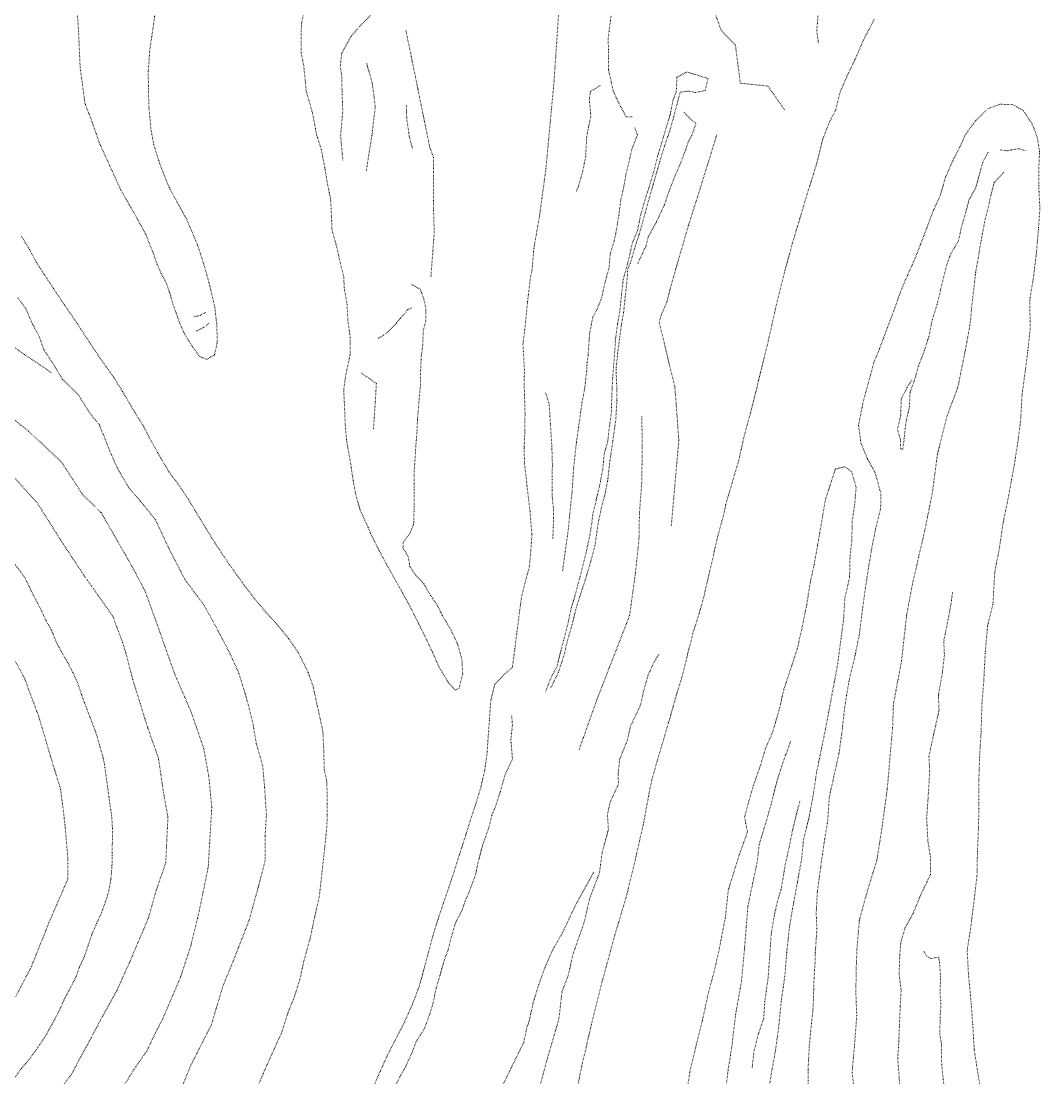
# Model space of a CAD drawing. Extents: x 682410 to 689460, y 7661803 to 7669124.
# Drawn here: x 686586.2 to 686844.9, y 7666002.2 to 7666270.4 of the extents above; entities that cross this region are included whole.
import ezdxf

# ---------------------------------------------------------------- set-up
doc = ezdxf.new("R2010")
doc.units = 0
doc.header["$MEASUREMENT"] = 0
doc.linetypes.add('DOT', pattern=[0.25, 0, -0.25])
doc.layers.add('02 TOE_Line', color=1, linetype='DOT', lineweight=20)

msp = doc.modelspace()

# ---------------------------------------------------------------- linework, layer by layer
at = {"layer": '02 TOE_Line'}
for points in [[(686780.06, 7666247.95, 4077.57), (686775.89, 7666253.92, 4075.38), (686768.87, 7666254.65, 4073.05), (686767.62, 7666264.33, 4071.36), (686764.02, 7666268.07, 4071.24), (686762.52, 7666272.09, 4071.34), (686762.1, 7666276.35, 4071.45), (686761.94, 7666280.61, 4071.32), (686762.64, 7666283.06, 4071.3), (686763.97, 7666284.56, 4071.78), (686764.23, 7666288.93, 4072.16), (686764.81, 7666291.82, 4072.68), (686767.54, 7666293.91, 4073.37), (686769.18, 7666297.41, 4073.77), (686768.41, 7666301.52, 4073.86), (686768.02, 7666305.8, 4074.31), (686767.67, 7666310.49, 4074.89), (686767.38, 7666314.4, 4075.3), (686767.13, 7666316.22, 4075.75), (686769.5, 7666323.94, 4076.5), (686769.33, 7666330.06, 4077.39)], [(686809.82, 7666307.23, 4084.88), (686805.44, 7666307.46, 4084.93), (686801.97, 7666307.44, 4084.79), (686798.85, 7666307.26, 4084.97), (686794.86, 7666307.1, 4084.97), (686793.05, 7666305.98, 4085.06), (686789.86, 7666304.79, 4085.01), (686787.33, 7666303.26, 4084.97), (686785.39, 7666302.83, 4085.1), (686785.15, 7666300.8, 4085.2), (686786.66, 7666297.33, 4085.21), (686786.45, 7666293.84, 4085.27), (686787.09, 7666290.79, 4085.23), (686788.75, 7666285.14, 4085.47), (686788.68, 7666274.8, 4085.5), (686788.58, 7666271.24, 4085.48), (686788.26, 7666268.05, 4085.71), (686788.72, 7666264.8, 4085.65)], [(686658.69, 7666275.87, 4030.21), (686657.49, 7666270.13, 4030.38), (686657.38, 7666268.46, 4030.19), (686657.3, 7666262.48, 4030.57), (686657.98, 7666259.13, 4030.46), (686658.3, 7666256, 4030.47), (686658.62, 7666252.61, 4030.26), (686660.25, 7666246.99, 4030.37), (686661.23, 7666241.58, 4030.35), (686662.46, 7666237.81, 4030.57), (686663.36, 7666233.13, 4030.86), (686664.03, 7666229.01, 4030.68), (686664.81, 7666225.34, 4030.96), (686665.06, 7666220.55, 4031.29), (686665.14, 7666217.52, 4031.45), (686666.22, 7666213.66, 4031.68), (686667.32, 7666208.9, 4031.93), (686668.18, 7666205.33, 4032.11), (686668.26, 7666202.75, 4032.28), (686668.99, 7666198.48, 4032.56), (686669.2, 7666194.35, 4032.94), (686669.82, 7666190.1, 4033.47), (686669.79, 7666185.83, 4033.84), (686668.62, 7666180.35, 4034.36), (686668.14, 7666176.7, 4034.78), (686668.36, 7666172.53, 4035.21), (686668.52, 7666168.09, 4035.65), (686668.9, 7666163.68, 4036.13), (686669.73, 7666159.23, 4036.61), (686670.37, 7666154.88, 4037.17), (686671.1, 7666150.61, 4037.68), (686672.28, 7666146.4, 4038.45), (686674.39, 7666141.76, 4039.16), (686675.02, 7666140.26, 4039.42), (686677.08, 7666136.15, 4039.94), (686678.96, 7666132.6, 4040.35), (686681.1, 7666128.82, 4040.76), (686683.2, 7666125.09, 4041.15), (686685.21, 7666121.41, 4041.53), (686687.1, 7666117.61, 4041.86), (686688.97, 7666113.87, 4042.14), (686690.73, 7666110.13, 4042.39), (686692.35, 7666106.44, 4042.65), (686694.65, 7666102.62, 4042.85), (686696.46, 7666100.57, 4043.06), (686697.46, 7666101.1, 4043.01), (686698.36, 7666104.67, 4043.02), (686698.16, 7666108.45, 4043.12), (686697.02, 7666112.39, 4043.18), (686695.4, 7666115.83, 4042.97), (686693.13, 7666119.61, 4042.89), (686692.06, 7666121.93, 4042.8), (686690.12, 7666124.72, 4042.61), (686688.5, 7666127.58, 4042.43), (686686.55, 7666129.57, 4042.18), (686684.93, 7666131.99, 4041.98), (686684.53, 7666134.46, 4041.74), (686683.2, 7666136.65, 4041.85), (686683.27, 7666138.1, 4041.88), (686684.9, 7666140.31, 4041.9), (686685.9, 7666142.73, 4041.82), (686686.01, 7666146.52, 4042.01), (686686.07, 7666151.59, 4042.45), (686686, 7666155.32, 4042.88), (686686.23, 7666158.84, 4043.33), (686686.46, 7666162.5, 4043.44), (686686.74, 7666166.09, 4044.03), (686686.89, 7666169.44, 4044.21), (686687.27, 7666173.93, 4044.92), (686687.61, 7666177.8, 4045.33), (686687.67, 7666181.32, 4045.71), (686687.8, 7666184.86, 4046.03), (686688.23, 7666188.32, 4046.34), (686688.33, 7666191.71, 4046.74), (686688.98, 7666194.37, 4046.64), (686688.98, 7666197.55, 4047.01), (686688.49, 7666199.82, 4047.53), (686687.64, 7666202.27, 4047.99), (686685.26, 7666203.64, 4048.44)], [(686722.98, 7666276.16, 4050.36), (686722.51, 7666269.25, 4050.41), (686722.05, 7666262.35, 4050.46), (686721.59, 7666255.44, 4050.51), (686720.89, 7666247.94, 4050.44), (686720.2, 7666240.45, 4050.37), (686719.5, 7666232.95, 4050.3), (686718.72, 7666227.16, 4050.06), (686717.95, 7666221.38, 4049.82), (686717.19, 7666217.03, 4049.42), (686716.44, 7666212.68, 4049.02), (686715.95, 7666206.97, 4048.47), (686715.6, 7666205.58, 4048.12), (686714.81, 7666199.11, 4047.59), (686714.3, 7666193.57, 4047.04), (686713.67, 7666188.34, 4046.52), (686714.03, 7666182, 4045.91), (686713.99, 7666177.78, 4045.52), (686714.19, 7666170.66, 4044.79), (686714.13, 7666165.63, 4044.12), (686713.96, 7666161.88, 4044.25), (686714.06, 7666158.17, 4043.45), (686714.68, 7666152.58, 4043.09), (686715.4, 7666146.67, 4042.5), (686715.94, 7666140.21, 4042.58), (686715.69, 7666136.15, 4042.62), (686715.26, 7666131.61, 4042.49), (686714.33, 7666128.34, 4042.33), (686713.38, 7666124.62, 4042.41), (686712.82, 7666120.72, 4043.59), (686712.2, 7666115.79, 4043.62), (686711.61, 7666111.07, 4043.54), (686710.98, 7666106.42, 4043.39), (686709.16, 7666104.78, 4043.28), (686706.48, 7666101.95, 4043.2), (686705.5, 7666097.97, 4043.21), (686705.16, 7666093.27, 4043.35), (686704.86, 7666088.9, 4043.4), (686704.53, 7666084.36, 4043.55), (686703.96, 7666080.25, 4043.67), (686702.94, 7666075.76, 4043.77), (686701.75, 7666071.92, 4043.8), (686700.43, 7666067.9, 4043.81), (686699.09, 7666063.69, 4043.8), (686697.68, 7666059.24, 4043.76), (686696.1, 7666054.31, 4043.7), (686694.82, 7666050.42, 4043.64), (686693.45, 7666046.47, 4043.61), (686692.1, 7666042.48, 4043.59), (686690.84, 7666038.41, 4043.58), (686689.74, 7666034.35, 4043.56), (686688.72, 7666030.47, 4043.49), (686687.36, 7666025.53, 4043.33), (686685.59, 7666020.79, 4043.16), (686683.44, 7666016.03, 4042.98), (686681.03, 7666011.41, 4042.84), (686678.84, 7666007.01, 4042.59), (686676.94, 7666002.78, 4042.51), (686675.28, 7665998.86, 4042.5)], [(686620.36, 7666273.37, 4030.68), (686619.67, 7666268.29, 4030.76), (686618.89, 7666263.13, 4030.69), (686618.51, 7666257.62, 4030.71), (686618.54, 7666252.67, 4030.79), (686618.69, 7666248.34, 4030.85), (686619.18, 7666243.05, 4030.81), (686619.89, 7666239.08, 4030.92), (686621.39, 7666234.33, 4031.06), (686622.3, 7666231.92, 4031.16), (686623.81, 7666228.16, 4031.19), (686625.79, 7666224.56, 4031.42), (686628.33, 7666219.94, 4031.68), (686630.94, 7666213.83, 4032.09), (686632.46, 7666209.2, 4032.48), (686633.93, 7666204.06, 4032.74), (686635.08, 7666199.23, 4033.13), (686635.42, 7666197.67, 4033.17), (686635.88, 7666193.61, 4033.39), (686636.04, 7666188.96, 4033.44), (686635.34, 7666185.67, 4033.47), (686633.39, 7666184.56, 4033.21), (686631.55, 7666185.26, 4032.94), (686629.72, 7666187.78, 4032.62), (686627.72, 7666191, 4032.11), (686626.46, 7666193.81, 4031.73), (686625.6, 7666196.31, 4031.4), (686624.76, 7666198.58, 4031.1), (686624.14, 7666200.81, 4030.93), (686623.17, 7666203.74, 4030.66), (686621.8, 7666206.34, 4030.42), (686620.73, 7666208.73, 4030.19), (686619.76, 7666211.56, 4029.89), (686617.86, 7666216.3, 4029.13), (686615.56, 7666220.55, 4028.5), (686611.48, 7666227.65, 4027.74), (686608.58, 7666234.01, 4027.32), (686606.07, 7666239.52, 4026.94), (686604.31, 7666244.62, 4026.35), (686602.45, 7666249.5, 4025.65), (686601.21, 7666258.56, 4024.91), (686600.82, 7666267.36, 4024.01), (686600.4, 7666273.84, 4023.48)], [(686667.93, 7666235.09, 4037.59), (686667.78, 7666236.68, 4037.84), (686667.36, 7666241.27, 4038.18), (686667.9, 7666247.51, 4038.65), (686667.74, 7666251.87, 4038.9), (686667.61, 7666257.03, 4039.19), (686667.25, 7666258.72, 4039.49), (686667.62, 7666262.17, 4039.58), (686670.02, 7666266.56, 4039.64), (686672.62, 7666269.52, 4039.7), (686676.37, 7666273.32, 4039.78)], [(686726.67, 7665995.69, 4061.99), (686728.57, 7666005.02, 4063.01), (686731.05, 7666015.75, 4064.11), (686733.81, 7666026.71, 4065.2), (686736.94, 7666038.19, 4066.35), (686740.08, 7666048.76, 4067.48), (686742.29, 7666057.96, 4068.19), (686744.33, 7666066.99, 4068.95), (686745.78, 7666074.81, 4069.58), (686746.44, 7666078.01, 4070.15), (686747.87, 7666082.98, 4070.49), (686749.26, 7666087.62, 4070.73), (686750.94, 7666093.34, 4071.3), (686752.53, 7666099.01, 4071.8), (686754.18, 7666104.39, 4072.29), (686755.49, 7666109.76, 4072.86), (686756.8, 7666114.93, 4073.28), (686758.29, 7666119.65, 4073.81), (686759.58, 7666124.18, 4074.18), (686760.58, 7666128.55, 4074.6), (686761.71, 7666133.33, 4075.03), (686763.09, 7666139.48, 4075.65), (686764.41, 7666144.25, 4075.99), (686765.42, 7666148.6, 4076.58), (686766.92, 7666153.64, 4076.98), (686768.47, 7666158.88, 4077.56), (686769.89, 7666165.29, 4078.03), (686771.31, 7666170.39, 4078.71), (686772.83, 7666176.41, 4079.29), (686774.28, 7666182.27, 4079.84), (686775.75, 7666188.28, 4080.47), (686777.12, 7666194.37, 4081.04), (686778.45, 7666200.17, 4081.55), (686780.19, 7666207.06, 4082.17), (686782.06, 7666213.86, 4083.06), (686783.87, 7666219.92, 4083.65), (686785.47, 7666225.3, 4084.17), (686786.87, 7666229.73, 4084.63), (686788.15, 7666233.86, 4085.06), (686789.82, 7666240.5, 4085.6), (686791.53, 7666244.87, 4086.15), (686793.14, 7666247.93, 4086.67), (686794.19, 7666252.34, 4086.92), (686795.96, 7666256.44, 4087.38), (686797.99, 7666260.63, 4087.83), (686800.21, 7666265.75, 4087.99), (686802.94, 7666270.99, 4088.17)], [(686736.03, 7666271.66, 4061.07), (686735.71, 7666269.21, 4060.91), (686735.28, 7666265.73, 4060.61), (686735.43, 7666263.15, 4060.92), (686735.37, 7666260.97, 4060.55), (686735.43, 7666257.89, 4060.65), (686736.1, 7666254.92, 4061.16), (686736.57, 7666252.74, 4061.8), (686737.47, 7666250.73, 4062.62), (686738.45, 7666248.76, 4063.47), (686739.87, 7666246.14, 4064), (686741.54, 7666246.13, 4064.23)], [(686690.28, 7666205.51, 4048.33), (686690.71, 7666211.09, 4048.87), (686691.13, 7666216.68, 4049.42), (686690.96, 7666222.38, 4051.03), (686690.96, 7666229.09, 4050.72), (686690.96, 7666235.8, 4050.41), (686690.01, 7666238.36, 4051.07), (686688.49, 7666245.8, 4051.06), (686686.97, 7666253.25, 4051.05), (686685.45, 7666260.69, 4051.04), (686683.93, 7666268.13, 4051.03)], [(686673.9, 7666232.41, 4042.51), (686674.61, 7666237.18, 4042.76), (686675.33, 7666241.55, 4043), (686676.15, 7666248.62, 4043.59), (686675.43, 7666254.46, 4043.3), (686673.95, 7666259.74, 4043.03)], [(686720.74, 7666101.16, 4048.28), (686722.69, 7666105.14, 4048.55), (686724.21, 7666109.79, 4048.55), (686724.85, 7666112.78, 4048.66), (686726.17, 7666117.27, 4048.86), (686727.24, 7666121.64, 4049.17), (686728.65, 7666126.01, 4049.41), (686729.6, 7666128.88, 4049.69), (686730.85, 7666133.15, 4049.99), (686731.97, 7666137.34, 4050.14), (686732.74, 7666142.84, 4050.48), (686733.62, 7666146.96, 4050.9), (686734.67, 7666151.08, 4051.09), (686735.19, 7666153.9, 4051.38), (686735.77, 7666158.88, 4052.02), (686736.5, 7666163.91, 4052.88), (686737.23, 7666169.08, 4053.26), (686737.54, 7666174.22, 4053.78), (686737.47, 7666178.02, 4054.57), (686737.32, 7666182.08, 4054.85), (686737.71, 7666186.01, 4055.44), (686738.2, 7666189.69, 4056.25), (686738.66, 7666193.29, 4056.66), (686739.25, 7666196.66, 4057.11), (686739.66, 7666200.58, 4057.67), (686740.11, 7666204.7, 4058.17), (686740.27, 7666207.53, 4058.59), (686740.95, 7666208.98, 4058.66), (686742.19, 7666213.25, 4059.02), (686743.14, 7666216.19, 4059.38), (686744.01, 7666219.1, 4059.76), (686745.46, 7666224.51, 4060.39), (686747.21, 7666230.59, 4061.25), (686748.42, 7666234.79, 4061.71), (686749.63, 7666238.76, 4062.45), (686750.9, 7666242.39, 4063.02), (686751.96, 7666246.18, 4063.62), (686753.59, 7666252.36, 4064.21), (686755.62, 7666252.66, 4063.85), (686757.44, 7666252.29, 4063.83), (686759.9, 7666252.76, 4063.84), (686760.71, 7666255.85, 4063.98), (686755.28, 7666257.49, 4064.09), (686752.78, 7666256.15, 4064.16), (686752.58, 7666252.46, 4064.25), (686751.76, 7666250.27, 4064.28), (686751.1, 7666246.83, 4063.77), (686749.33, 7666240.95, 4063.02), (686747.83, 7666236.04, 4062.14), (686746.8, 7666231.95, 4061.37), (686745.8, 7666228.55, 4060.86), (686744.82, 7666225.56, 4060.38), (686743.61, 7666221.39, 4059.98), (686742.7, 7666217.01, 4059.31), (686741.51, 7666214.23, 4059.39), (686740.27, 7666208.96, 4058.74), (686739.12, 7666204.81, 4058.17), (686738.67, 7666200.68, 4057.67), (686738.26, 7666196.8, 4057.11), (686737.68, 7666193.44, 4056.66), (686737.2, 7666189.81, 4056.25), (686736.91, 7666185.65, 4055.33), (686736.45, 7666179.82, 4054.75), (686736.22, 7666175.17, 4054.1), (686736.11, 7666171, 4053.52), (686735.55, 7666166.86, 4053.1), (686735.2, 7666163.73, 4052.68), (686734.35, 7666160.76, 4052.36), (686733.93, 7666156.68, 4051.83), (686733.1, 7666152.34, 4051.43), (686732.25, 7666148.73, 4051.01), (686731.42, 7666145.28, 4050.84), (686731.14, 7666142.96, 4050.63), (686730.58, 7666139.44, 4050.32), (686729.78, 7666135.96, 4050.2), (686728.99, 7666132.58, 4050.02), (686728.17, 7666129.36, 4049.8), (686727.51, 7666127.09, 4049.61), (686726.65, 7666123.71, 4049.36), (686725.96, 7666121.56, 4049.21), (686725.23, 7666118.11, 4048.94), (686724, 7666113.21, 4048.73), (686723.32, 7666110.61, 4048.71), (686722.36, 7666106.76, 4048.58), (686720.61, 7666103.36, 4048.54), (686719.36, 7666100.07, 4048.41)], [(686733.27, 7666254.04, 4060.79), (686730.82, 7666252.51, 4060.4), (686730.53, 7666250.49, 4060.55), (686730.91, 7666246.27, 4060.6), (686730.26, 7666243.31, 4060.23), (686729.84, 7666240.78, 4060.59), (686729.6, 7666236.03, 4060.38), (686728.81, 7666232.14, 4060.35), (686727.69, 7666228.27, 4060.42), (686727.16, 7666227.01, 4060.36)], [(686684.05, 7666249.09, 4051.12), (686684.15, 7666245.65, 4050.79), (686684.84, 7666240.93, 4050.95), (686685.58, 7666238.18, 4050.81)], [(686830.37, 7665996.56, 4115.78), (686829.28, 7666002.82, 4115.13), (686828.28, 7666009.3, 4114.39), (686827.9, 7666015.76, 4113.86), (686827.45, 7666021.62, 4113.48), (686826.81, 7666028.52, 4112.7), (686826.48, 7666034.52, 4112.18), (686827.35, 7666040.05, 4111.62), (686828.26, 7666047.31, 4110.92), (686828.98, 7666053.52, 4110.34), (686829.09, 7666059.64, 4109.57), (686829.36, 7666065.59, 4108.98), (686829.48, 7666072.07, 4108.29), (686829.45, 7666077.76, 4107.64), (686829.66, 7666084.3, 4106.73), (686830.04, 7666090.1, 4106.31), (686830.19, 7666096.42, 4105.47), (686830.71, 7666103.19, 4105), (686831.09, 7666110.35, 4104.03), (686831.66, 7666116.77, 4103.44), (686833.03, 7666122.43, 4103.17), (686833.49, 7666130.62, 4102.1), (686834.63, 7666136.35, 4101.73), (686835.61, 7666143.08, 4100.86), (686836.94, 7666149.53, 4100.15), (686838.34, 7666157.17, 4099.45), (686839.36, 7666163.54, 4098.87), (686840.03, 7666168.77, 4098.27), (686840.43, 7666175.56, 4097.54), (686841.21, 7666181.4, 4097.13), (686841.91, 7666186.81, 4096.68), (686842.51, 7666192.7, 4095.96), (686842.36, 7666199.51, 4095.18), (686843.32, 7666205.39, 4094.51), (686844.02, 7666211.1, 4093.91), (686844.58, 7666217.62, 4092.77), (686844.95, 7666222.92, 4092.27), (686844.65, 7666228.72, 4091.45), (686844.68, 7666232.91, 4090.85), (686844.86, 7666237.35, 4090.16), (686844.34, 7666240.71, 4089.75), (686843.16, 7666243.98, 4089.04), (686840.81, 7666247.62, 4088.36), (686838.09, 7666249.23, 4088.02), (686834.8, 7666249.3, 4087.8), (686831.76, 7666248.17, 4087.48), (686828.58, 7666245.1, 4087.07), (686825.93, 7666241.45, 4086.74), (686825.01, 7666239.24, 4086.25), (686822.89, 7666235.1, 4085.85), (686820.97, 7666230.74, 4085.39), (686819.64, 7666226.14, 4085.04), (686817.66, 7666221.76, 4084.69), (686815.53, 7666216.03, 4084.03), (686813.19, 7666210.03, 4083.39), (686811.3, 7666205.83, 4083.01), (686809.46, 7666201.45, 4082.61), (686807.89, 7666197.01, 4082.14), (686806.22, 7666192.6, 4081.69), (686804.1, 7666186.93, 4081.03), (686802.81, 7666183.84, 4080.7), (686801.27, 7666178.14, 4080.2), (686800.06, 7666173.75, 4079.77), (686798.9, 7666167.81, 4078.91), (686799.51, 7666163.3, 4078.85), (686801.17, 7666159.25, 4078.9), (686803.12, 7666155.77, 4079.21), (686804.34, 7666151.36, 4079.12), (686804.59, 7666150.65, 4079.15), (686804.5, 7666146.54, 4079.53), (686803.32, 7666142.01, 4079.35), (686802.31, 7666136.94, 4079.24), (686801.47, 7666131.91, 4079.2), (686800.67, 7666126.75, 4079.23), (686799.95, 7666121.5, 4079.08), (686799.1, 7666114.73, 4079.08), (686798.01, 7666109.38, 4079.07), (686796.43, 7666102.72, 4079.21), (686795.38, 7666096.19, 4079.41), (686794.61, 7666089.39, 4079.6), (686793.88, 7666084.27, 4079.8), (686792.65, 7666078.74, 4080.07), (686791.46, 7666073.41, 4080.2), (686791.07, 7666067.46, 4080.2), (686790.18, 7666062.02, 4080.27), (686789.28, 7666055.67, 4080.2), (686788.42, 7666049.22, 4080.28), (686788.14, 7666043.97, 4080.17), (686788.31, 7666039.76, 4080.15), (686787.91, 7666033.95, 4080.15), (686787.86, 7666031.55, 4080.36), (686787.59, 7666027.43, 4080.42), (686787.38, 7666020.18, 4080.13), (686786.4, 7666010.54, 4080.03), (686786.06, 7666003.99, 4080.09), (686786.1, 7665996.84, 4080.32)], [(686754.6, 7666247.29, 4064.81), (686755.96, 7666245.8, 4064.32), (686757.61, 7666244.4, 4064.48), (686756.53, 7666241.38, 4063.71), (686755.71, 7666239.94, 4063.55), (686754.89, 7666237.49, 4063.27), (686753.72, 7666234.44, 4062.91), (686752.35, 7666231.25, 4062.52), (686750.77, 7666227.27, 4062.07), (686749.59, 7666223.73, 4061.65), (686747.54, 7666219.41, 4061.1), (686745.48, 7666215.58, 4060.66), (686744.92, 7666213.35, 4060.37), (686742.8, 7666208.91, 4059.74)], [(686742.08, 7666243.31, 4063.96), (686742.73, 7666241.56, 4063.45), (686741.33, 7666237.92, 4062.88), (686740.48, 7666234.17, 4062.38), (686739.78, 7666231.35, 4061.96), (686739.32, 7666228.54, 4061.43), (686738.5, 7666224.95, 4060.99), (686738, 7666220.98, 4060.53), (686737.38, 7666217.23, 4060.14), (686736.8, 7666214.45, 4059.88), (686735.81, 7666211.27, 4059.55), (686735.56, 7666208.04, 4059.14), (686734.55, 7666204.18, 4058.7), (686733.63, 7666200.14, 4058.19), (686732.51, 7666197.32, 4057.75), (686731.38, 7666195.16, 4057.35), (686730.6, 7666191.21, 4056.91), (686730.36, 7666187.75, 4056.44), (686730.21, 7666185.53, 4056.2), (686729.87, 7666182.95, 4055.8), (686729.86, 7666181.86, 4055.63), (686729.39, 7666177.46, 4055.15), (686728.65, 7666173.53, 4054.76), (686728.04, 7666169.03, 4054.21), (686727.23, 7666163.35, 4053.52), (686726.53, 7666156.95, 4052.58), (686726.18, 7666151.32, 4051.86), (686725.56, 7666145.23, 4051.3), (686725.15, 7666141.01, 4051.14), (686724.55, 7666136.87, 4051.07), (686723.74, 7666130.87, 4050.11)], [(686762.88, 7666241.5, 4070.64), (686758.69, 7666228, 4070.06), (686755.69, 7666218.5, 4069.7), (686752.62, 7666208, 4069.27), (686750.94, 7666202, 4069.05), (686750.19, 7666199, 4069.03), (686748.87, 7666196, 4069.18), (686748.25, 7666194, 4069.02)], [(686831.8, 7666237.1, 4088.44), (686830.38, 7666234.42, 4087.41), (686829.58, 7666231.43, 4087.52), (686828.65, 7666228.11, 4086.92), (686826.97, 7666225.09, 4086.19), (686826.3, 7666222.5, 4085.84), (686825.07, 7666218.19, 4085.23), (686824.23, 7666214.52, 4085.12), (686822.33, 7666211.36, 4085.49), (686821.32, 7666208.7, 4085.7), (686820.58, 7666205.65, 4085.87), (686819.7, 7666202.07, 4086.12), (686818.83, 7666198.45, 4085.86), (686817.61, 7666194.56, 4084.87), (686816.74, 7666190.3, 4084.41), (686815.63, 7666186.78, 4083.99), (686814.06, 7666182.74, 4083.55), (686813.12, 7666179.31, 4083.01), (686811.98, 7666176.19, 4082.38), (686811.81, 7666172.47, 4082.11), (686810.91, 7666168.44, 4081.83), (686810.49, 7666164.44, 4081.56), (686810.12, 7666161.67, 4081.57), (686809.52, 7666161.88, 4081.48), (686809.55, 7666164.14, 4081.63), (686808.79, 7666166.8, 4081.76), (686809.63, 7666170.47, 4082.09), (686809.72, 7666174.49, 4081.91), (686811.3, 7666177.49, 4082.35), (686812.54, 7666179.47, 4082.89)], [(686834.86, 7666237.72, 4090.82), (686836.66, 7666237.49, 4090.98), (686839.44, 7666238.05, 4091.11), (686841.49, 7666237.46, 4091.53)], [(686797.66, 7665999.99, 4090.41), (686797.26, 7666003.52, 4090.13), (686797.89, 7666010.59, 4090.35), (686798.44, 7666018, 4090.33), (686798.21, 7666023.63, 4090.26), (686798.3, 7666029.82, 4090.13), (686798.47, 7666034.65, 4090.18), (686799.1, 7666042.22, 4090.17), (686801.12, 7666049.56, 4090.08), (686803.58, 7666057.53, 4090.18), (686804.88, 7666065.89, 4089.95), (686806.19, 7666075.48, 4090.2), (686806.82, 7666082.85, 4090.14), (686807.53, 7666091.07, 4090.04), (686807.55, 7666091.06, 4090), (686807.75, 7666097, 4090.49), (686808.79, 7666102.55, 4090.49), (686809.83, 7666108.1, 4090.5), (686810.46, 7666113.83, 4090.5), (686811.1, 7666119.56, 4090.5), (686811.86, 7666123.63, 4090.5), (686812.63, 7666127.69, 4090.5), (686814.15, 7666134.31, 4090.5), (686815.67, 7666140.92, 4090.5), (686816.64, 7666145.69, 4090.5), (686817.62, 7666150.46, 4090.5), (686818.27, 7666155.44, 4090.5), (686818.92, 7666160.43, 4090.5), (686820.11, 7666165.2, 4090.51), (686821.3, 7666169.97, 4090.51), (686822.71, 7666173.74, 4090.51), (686824.13, 7666177.51, 4090.51), (686825.28, 7666183.23, 4090.51), (686826.42, 7666188.95, 4090.51), (686827.33, 7666194.19, 4090.4), (686827.64, 7666198.03, 4090.38), (686828.14, 7666202.22, 4090.51), (686828.64, 7666206.63, 4090.44), (686829.36, 7666210.76, 4090.36), (686830.03, 7666214.73, 4090.36), (686830.9, 7666219.3, 4090.39), (686831.8, 7666222.99, 4090.27), (686832.51, 7666226.2, 4090.31), (686833.33, 7666229.44, 4090.26), (686835.96, 7666232.23, 4090.64)], [(686645.86, 7665998.89, 4042.06), (686647.69, 7666003.27, 4042.04), (686650.53, 7666009.58, 4042.02), (686652.34, 7666013.53, 4041.97), (686654, 7666018.73, 4041.89), (686655.6, 7666022.69, 4041.83), (686656.99, 7666027.13, 4041.64), (686657.96, 7666031.61, 4041.71), (686659.65, 7666037.62, 4041.54), (686660.69, 7666042.73, 4041.41), (686661.9, 7666047.84, 4041.2), (686662.4, 7666052.32, 4041.12), (686663.11, 7666058.67, 4040.93), (686663.78, 7666064.91, 4040.82), (686663.98, 7666068.96, 4040.79), (686663.98, 7666073.51, 4040.7), (686663.81, 7666077.56, 4040.61), (686663.2, 7666080.47, 4040.46), (686663.07, 7666085.25, 4040.28), (686662.86, 7666089.97, 4040.25), (686662.1, 7666093.64, 4040.12), (686661.33, 7666097.11, 4039.95), (686660.36, 7666101.61, 4039.95), (686659.11, 7666105.08, 4039.89), (686656.59, 7666110.16, 4040.04), (686654.1, 7666113.72, 4039.9), (686651.5, 7666116.92, 4039.55), (686648.39, 7666120.37, 4039.12), (686645.66, 7666123.57, 4038.71), (686642.95, 7666127.14, 4038.38), (686640.52, 7666130.47, 4038.05), (686638.14, 7666133.87, 4037.56), (686635.48, 7666137.88, 4036.93), (686633.12, 7666141.69, 4036.43), (686630.75, 7666145.57, 4036.1), (686628.6, 7666149.17, 4035.69), (686626.31, 7666152.58, 4035.26), (686623.73, 7666156.03, 4034.96), (686620.87, 7666160.9, 4034.84), (686618.86, 7666164.52, 4033.7), (686617.38, 7666167.45, 4033.02), (686614.86, 7666171.48, 4032.51), (686611.97, 7666176.39, 4031.99), (686609.62, 7666180.17, 4031.57), (686606.55, 7666184.44, 4031.06), (686603.56, 7666188.88, 4030.42), (686600.34, 7666193.83, 4029.88), (686597.22, 7666198.35, 4029.62), (686594.45, 7666202.53, 4029.23), (686592.09, 7666206.09, 4028.86), (686590.04, 7666209.26, 4028.51), (686588.33, 7666212.46, 4028.24), (686586.18, 7666215.98, 4027.82)], [(686627.27, 7666000.37, 4030.37), (686629.38, 7666005.49, 4030.37), (686634.56, 7666015.69, 4030.37), (686637.36, 7666025.17, 4030.36), (686641.03, 7666034.22, 4030.36), (686644.17, 7666042.34, 4030.36), (686646.53, 7666050.87, 4030.35), (686648.21, 7666057.42, 4030.35), (686648.17, 7666063.63, 4030.35), (686648.51, 7666068.91, 4030.35), (686648.06, 7666075.81, 4030.35), (686647.57, 7666081.39, 4030.34), (686645.95, 7666086.99, 4030.34), (686645.09, 7666092.17, 4030.34), (686643.24, 7666099.35, 4030.33), (686641.53, 7666104.8, 4030.37), (686639.2, 7666110, 4030.29), (686636.18, 7666115.74, 4030.33), (686632.76, 7666122, 4030.49), (686627.79, 7666128.71, 4030.53), (686623.49, 7666137.07, 4030.55), (686620.36, 7666143.83, 4030.59), (686616.47, 7666148.59, 4030.74), (686613.46, 7666152.12, 4031.05), (686610.55, 7666157.14, 4030.98), (686608.78, 7666161.2, 4030.97), (686606.09, 7666167.94, 4030.96), (686603.68, 7666170.85, 4030.95), (686600.66, 7666175.68, 4030.93), (686596.71, 7666179.47, 4030.92), (686594.56, 7666183.1, 4031.32), (686591.98, 7666187.01, 4031.08), (686590.83, 7666190.34, 4031), (686589.1, 7666193.51, 4031.15), (686587.5, 7666197.25, 4030.91), (686585.27, 7666200.39, 4030.71)], [(686685.44, 7666197.64, 4049.38), (686684.43, 7666197.18, 4049.14), (686683.79, 7666196.39, 4048.46), (686682.5, 7666194.97, 4047.25), (686681.51, 7666193.73, 4046.19), (686680.52, 7666192.68, 4045.28), (686679.43, 7666191.65, 4044.24), (686678.18, 7666190.61, 4043.39), (686676.78, 7666189.83, 4042.47)], [(686593.83, 7666181.21, 4030.91), (686591.82, 7666182.61, 4030.9), (686586.99, 7666185.83, 4030.8), (686582.87, 7666188.65, 4030.77), (686580.06, 7666191.96, 4030.74), (686577.44, 7666194.07, 4030.56)], [(686633.07, 7666196.44, 4034.45), (686631.71, 7666195.72, 4034.42), (686630.03, 7666195.31, 4034.28)], [(686748.25, 7666194, 4069.02), (686752.25, 7666177.5, 4070.18), (686753.25, 7666164, 4070.51), (686751.31, 7666142, 4070.58)], [(686630.71, 7666191.74, 4034.01), (686631.59, 7666192.13, 4034.09), (686632.64, 7666192.72, 4034.12), (686633.88, 7666193.69, 4034.22)], [(686675.71, 7666166.95, 4041.68), (686676.17, 7666173.8, 4041.72), (686676.43, 7666178.42, 4041.92), (686672.67, 7666181.06, 4038.72)], [(686721.25, 7666139, 4050.58), (686721.37, 7666141.91, 4050.59), (686721.45, 7666146.12, 4050.65), (686721.06, 7666150.15, 4050.64), (686721.06, 7666154.8, 4050.74), (686721.15, 7666157.76, 4050.89), (686721, 7666162.45, 4050.63), (686720.63, 7666168.24, 4050.68), (686720.32, 7666173.26, 4050.74), (686719.39, 7666176.11, 4051.2)], [(686579.8, 7666172.99, 4020.21), (686588.13, 7666166.29, 4020.34), (686596.53, 7666158.42, 4020.48), (686601.88, 7666150.13, 4020.42), (686606.54, 7666145.64, 4020.37), (686614.21, 7666132.32, 4020.26), (686617.7, 7666125.71, 4020.22), (686620.28, 7666118.64, 4020.19), (686625.15, 7666104.86, 4020.13), (686629.46, 7666094.87, 4020.12), (686632.59, 7666085.78, 4020.17), (686633.88, 7666078.67, 4020.2), (686634.64, 7666070.78, 4020.24), (686633.74, 7666055.69, 4020.31), (686631.05, 7666042.6, 4020.32), (686629.36, 7666035.85, 4020.27), (686626.67, 7666027.62, 4020.22), (686622.06, 7666016.88, 4020.14), (686620.42, 7666013.77, 4020.12), (686618.13, 7666008.97, 4020.09), (686614.82, 7666004.26, 4020.05), (686611.99, 7665999.61, 4020.09)], [(686743.88, 7666170, 4062.44), (686743.94, 7666160, 4062.6), (686743.81, 7666153, 4062.81), (686743.25, 7666145.5, 4062.98), (686743.12, 7666138.5, 4063.14), (686742.19, 7666130, 4063.02), (686740.75, 7666119.5, 4062.87), (686732.56, 7666098.5, 4062.61), (686727.94, 7666085.5, 4062.59)], [(686754.99, 7665996.9, 4063.14), (686756.07, 7666003.75, 4063.83), (686757.71, 7666010.7, 4064.55), (686759.23, 7666016.67, 4065.17), (686760.68, 7666023.41, 4065.86), (686762.37, 7666029.8, 4066.52), (686763.46, 7666034.57, 4067.01), (686765.08, 7666042.95, 4067.87), (686765.82, 7666049.85, 4068.5), (686767.57, 7666055.47, 4068.96), (686768.74, 7666059.22, 4069.42), (686769.6, 7666061.53, 4069.66), (686770.28, 7666063.45, 4069.76), (686770.67, 7666064.61, 4069.75), (686769.95, 7666068.41, 4069.61), (686771.07, 7666072.48, 4069.93), (686772.18, 7666076.37, 4070.42), (686773.73, 7666080.72, 4070.83), (686775.25, 7666085.69, 4071.37), (686777.09, 7666089.97, 4071.72), (686778.71, 7666095.51, 4072.33), (686779.94, 7666100.81, 4072.74), (686781.5, 7666105.46, 4073.03), (686783.37, 7666111.2, 4073.66), (686784.52, 7666116.29, 4074.29), (686785.74, 7666122.31, 4074.91), (686786.56, 7666127.51, 4075.43), (686787.6, 7666132.43, 4075.81), (686788.51, 7666137.45, 4076.22), (686789.53, 7666143.31, 4076.85), (686790.43, 7666148.81, 4077.49), (686793.02, 7666156.71, 4078.19), (686795.43, 7666157.3, 4078.42), (686797.15, 7666155.99, 4078.75), (686798.28, 7666152.05, 4079.08), (686797.91, 7666147.63, 4079.02), (686797.26, 7666143.49, 4079.21), (686797.21, 7666138.68, 4079.33), (686796.74, 7666134.72, 4079.13), (686796.62, 7666129.21, 4079.27), (686795.43, 7666124.04, 4079.16), (686795.09, 7666118.37, 4079.14), (686794.44, 7666113.68, 4079.13), (686793.62, 7666107.38, 4079.09), (686792.55, 7666101.61, 4079.18), (686791.5, 7666095.98, 4079.4), (686790.47, 7666090.62, 4079.67), (686789.48, 7666085.68, 4079.76), (686788.24, 7666079.76, 4079.86), (686787.44, 7666074.29, 4080.21), (686786.36, 7666068.47, 4080.1), (686784.98, 7666063, 4080.12), (686784.4, 7666057.54, 4080.16), (686783.37, 7666051.8, 4080.05), (686782.15, 7666045.2, 4079.99), (686781.33, 7666040.29, 4080.13), (686780.64, 7666033.88, 4080.01), (686780.17, 7666027.91, 4080.09), (686779.3, 7666021.94, 4079.89), (686778.65, 7666015.4, 4079.8), (686777.91, 7666009.76, 4080.01), (686776.96, 7666004.39, 4079.96), (686776.01, 7665998.88, 4079.73)], [(686583.38, 7666155.8, 4010.52), (686586.93, 7666151.83, 4010.63), (686590.47, 7666147.86, 4010.73), (686593.35, 7666143.29, 4010.64), (686596.23, 7666138.71, 4010.55), (686599.27, 7666134.12, 4010.32), (686602.3, 7666129.53, 4010.28), (686605.89, 7666124.46, 4010.24), (686609.48, 7666119.39, 4010.19), (686612, 7666112.69, 4010.14), (686612.88, 7666109.8, 4010.84), (686614.55, 7666103.31, 4010.77), (686616.48, 7666097.1, 4010.75), (686618.41, 7666090.9, 4010.73), (686621.08, 7666083.37, 4010.7), (686621.74, 7666078.93, 4010.69), (686622.39, 7666074.49, 4010.68), (686623.5, 7666068.3, 4010.66), (686623.22, 7666062.51, 4010.64), (686622.95, 7666056.72, 4010.66), (686620.51, 7666049.71, 4010.6), (686618.53, 7666042.68, 4010.79), (686613.89, 7666031.81, 4010.83), (686610.58, 7666024.44, 4010.91), (686606.88, 7666017.78, 4010.69), (686604, 7666012.28, 4010.74), (686600.89, 7666006.63, 4010.72), (686599.02, 7666003.05, 4010.71), (686595.93, 7665999.11, 4010.74)], [(686584.59, 7666002.22, 4000.41), (686586.32, 7666004.61, 4000.39), (686587.39, 7666005.79, 4000.4), (686589.3, 7666008.22, 4000.43), (686591, 7666010.67, 4000.44), (686592.68, 7666013.22, 4000.54), (686593.36, 7666014.5, 4000.49), (686594.78, 7666017.06, 4000.57), (686596.1, 7666019.66, 4000.56), (686597.33, 7666022.43, 4000.55), (686598.74, 7666025.03, 4000.59), (686600.04, 7666027.51, 4000.66), (686601.06, 7666030.34, 4000.62), (686602.32, 7666033.05, 4000.7), (686603.26, 7666035.85, 4000.64), (686604.23, 7666038.7, 4000.66), (686605.41, 7666041.43, 4000.65), (686606.68, 7666044.19, 4000.65), (686607.68, 7666046.95, 4000.81), (686608.52, 7666049.7, 4000.77), (686609.01, 7666052.67, 4000.64), (686609.28, 7666055.66, 4000.55), (686609.37, 7666058.62, 4000.4), (686609.38, 7666061.55, 4000.41), (686609.4, 7666065.82, 4000.36), (686609.2, 7666068.85, 4000.31), (686608.73, 7666071.8, 4000.32), (686608.19, 7666076.03, 4000.27), (686607.78, 7666078.81, 4000.24), (686607.39, 7666081.77, 4000.24), (686607.09, 7666083.26, 4000.21), (686606.27, 7666086.11, 4000.28), (686605.48, 7666088.96, 4000.27), (686604.53, 7666091.63, 4000.33), (686602.93, 7666095.76, 4000.33), (686601.91, 7666098.43, 4000.24), (686600.54, 7666102.45, 4000.12), (686599.35, 7666105.07, 4000.03), (686597.99, 7666107.69, 4000.04), (686596.43, 7666110.35, 3999.96), (686595.06, 7666112.95, 3999.99), (686594, 7666115.68, 4000.02), (686592.54, 7666118.22, 4000), (686591.32, 7666120.91, 4000.15), (686589.87, 7666123.64, 4000.26), (686588.56, 7666126.21, 4000.21), (686587.19, 7666129.12, 4000.16), (686584.51, 7666132.7, 4000.32)], [(686822.78, 7666125.46, 4100.33), (686822.3, 7666122.05, 4100.42), (686821.65, 7666118.52, 4100.49), (686820.54, 7666113.07, 4100.64), (686820.7, 7666109.45, 4100.9), (686820.22, 7666105.19, 4100.71), (686819.69, 7666102.19, 4100.72), (686819.16, 7666099.19, 4100.74), (686819.34, 7666095.47, 4100.69), (686818.12, 7666090.05, 4100.58), (686817.44, 7666086.91, 4100.56), (686816.76, 7666083.77, 4100.53), (686816.96, 7666079.96, 4100.48), (686816.64, 7666074.44, 4100.64), (686816.42, 7666071.23, 4100.65), (686816.19, 7666068.01, 4100.65), (686816.51, 7666062.28, 4100.88), (686817.16, 7666058.07, 4100.63), (686817.13, 7666053.75, 4100.76), (686816.29, 7666051.96, 4100.44), (686814.66, 7666048.55, 4100.3), (686812.75, 7666043.91, 4100.25), (686810.69, 7666040.15, 4100.28), (686809.63, 7666036.67, 4100.36), (686809.34, 7666032.83, 4100.45), (686809.2, 7666028.43, 4100.48), (686809.7, 7666024.45, 4100.52), (686809.49, 7666020.33, 4100.31), (686809.27, 7666015.28, 4100.29), (686809.13, 7666011.31, 4100.35), (686808.85, 7666007.12, 4100.43), (686809.2, 7666002.57, 4100.34), (686809.49, 7665997.97, 4100.29)], [(686584.85, 7666022.82, 3990.61), (686588.84, 7666030.42, 3990.54), (686593.34, 7666041.7, 3990.77), (686598.1, 7666052.67, 3990.77), (686598.1, 7666057.72, 3990.77), (686597.35, 7666066.55, 3989.84), (686596.23, 7666075.45, 3989.92), (686594.31, 7666081.67, 3989.86), (686590.72, 7666093.8, 3989.74), (686587.07, 7666103.63, 3989.92), (686580.27, 7666116.22, 3989.91)], [(686717.83, 7665999.51, 4062.65), (686719.96, 7666007.42, 4063.37), (686722.8, 7666017.12, 4064.14), (686723.58, 7666023.98, 4064.89), (686725.16, 7666028.16, 4065.33), (686726.4, 7666033.63, 4066), (686729.21, 7666041.65, 4066.83), (686730.59, 7666047.66, 4067.3), (686733.09, 7666054.19, 4068.01), (686733.76, 7666059.24, 4068.87), (686735.37, 7666065.26, 4069.37), (686735.11, 7666069.07, 4070.94), (686735.85, 7666072.26, 4070.95), (686737.92, 7666076.7, 4071), (686737.85, 7666079.35, 4071.29), (686738.24, 7666083.1, 4071.93), (686740.11, 7666087.68, 4072.08), (686740.99, 7666091.43, 4072.71), (686743.54, 7666096.82, 4072.88), (686744.33, 7666100.43, 4073.03), (686745.42, 7666104.31, 4073.56), (686746.89, 7666107.55, 4073.95), (686748.23, 7666109.78, 4074.2)], [(686710.79, 7666094.07, 4044.64), (686711, 7666091.71, 4043.6), (686710.59, 7666088.04, 4043.66), (686711, 7666083.1, 4043.54), (686709.08, 7666079.01, 4043.61), (686707.93, 7666074.89, 4043.49), (686706.88, 7666071.54, 4043.65), (686705.77, 7666068.8, 4043.68), (686704.94, 7666065.51, 4043.55), (686703.54, 7666061.61, 4043.75), (686702.46, 7666057.58, 4043.7), (686701.53, 7666053.41, 4043.46), (686700.09, 7666049.59, 4043.47), (686698.94, 7666046.87, 4043.74), (686698.21, 7666044.71, 4043.8), (686696.52, 7666041.49, 4043.72), (686695.55, 7666038.11, 4043.4), (686694.63, 7666034.58, 4043.52), (686693.66, 7666031.99, 4043.29), (686692.58, 7666028.12, 4043.32), (686691.6, 7666024.83, 4043.46), (686690.81, 7666020.95, 4043.29), (686689.86, 7666017.98, 4043.26), (686688.65, 7666014.67, 4043.02), (686686.56, 7666011.36, 4043.05), (686685.58, 7666008.76, 4042.87), (686683.97, 7666005.24, 4042.97), (686682.63, 7666002.85, 4043.07), (686681.15, 7665999.91, 4043.1)], [(686764.99, 7665996.94, 4070.42), (686765.69, 7666003.63, 4070.3), (686766.76, 7666010.42, 4070.39), (686767.67, 7666018.26, 4070.43), (686768.41, 7666022.38, 4070.53), (686769.14, 7666026.5, 4070.62), (686769.56, 7666030.94, 4070.68), (686769.97, 7666035.39, 4070.75), (686770.38, 7666040.5, 4070.61), (686770.79, 7666045.61, 4070.47), (686772.02, 7666051.66, 4070.37), (686773.13, 7666056.8, 4070.26), (686773.66, 7666061.37, 4070.31), (686775.38, 7666067.06, 4070.37), (686776.7, 7666071.66, 4070.54), (686778.17, 7666077.44, 4070.68), (686779.35, 7666081.23, 4071.15), (686781.65, 7666087.6, 4071.46)], [(686771.9, 7666004.82, 4080.02), (686772.28, 7666008.65, 4080.04), (686773.38, 7666013.04, 4080.01), (686774.81, 7666017.24, 4080.25), (686775.09, 7666021.6, 4079.96), (686775.93, 7666027.59, 4080.35), (686776.33, 7666032.99, 4080.21), (686776.69, 7666038.49, 4080.28), (686777.58, 7666043.85, 4080.16), (686778.56, 7666047.9, 4080.13), (686779.23, 7666050.01, 4080.27), (686780.27, 7666056.2, 4080.28), (686781.3, 7666060.86, 4080.49), (686782.15, 7666065.14, 4080.27), (686783.16, 7666069.24, 4080.47), (686784.04, 7666072.61, 4080.51)], [(686731.66, 7666054.39, 4068.11), (686727.06, 7666046.06, 4066.65), (686725.54, 7666042.87, 4066.29), (686723.68, 7666038.94, 4065.98), (686721.18, 7666034.58, 4065.53), (686719.27, 7666030.22, 4065.07), (686717.66, 7666025.78, 4064.69), (686716.3, 7666021.36, 4064.26), (686715.29, 7666016.84, 4063.82), (686714.6, 7666014.61, 4063.86), (686713.85, 7666011.14, 4063.8), (686710.69, 7666004.73, 4063.1), (686707.93, 7665999.01, 4062.3)], [(686820.73, 7665999.26, 4114.77), (686820.24, 7666003.06, 4114.29), (686819.95, 7666006.88, 4113.94), (686819.99, 7666010.57, 4113.63), (686819.54, 7666013.09, 4113.39), (686819.62, 7666017.48, 4113.07), (686819.82, 7666021.05, 4112.74), (686819.59, 7666023.51, 4112.64), (686819.67, 7666026.03, 4112.45), (686819.71, 7666027.57, 4112.34), (686819.62, 7666029.29, 4112.28), (686819.46, 7666031.49, 4112.21), (686819.23, 7666032.81, 4112.11), (686817.25, 7666032.44, 4112.12), (686816.29, 7666032.97, 4112.22), (686815.51, 7666034.22, 4112.44)]]:
    msp.add_polyline3d(points, dxfattribs=at)

doc.saveas('drawing.dxf')
